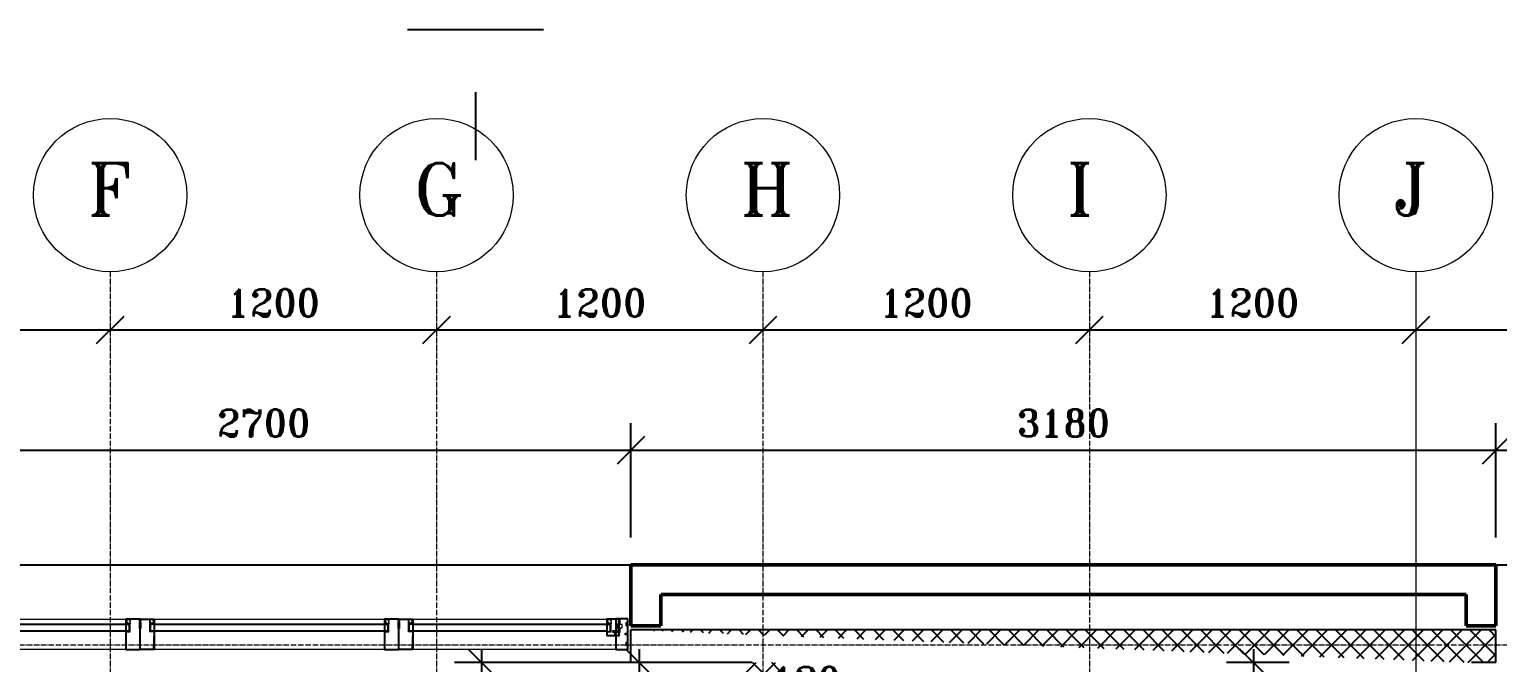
# Model space of a CAD drawing. Header units: millimetres. Extents: x -2 to 21000, y -2 to 14850.
# Drawn here: x 8860 to 14258, y 12523 to 14850 of the extents above; entities that cross this region are included whole.
import ezdxf

# ---------------------------------------------------------------- set-up
doc = ezdxf.new("R2010")
doc.units = ezdxf.units.MM
doc.linetypes.add('CENTERLINE', pattern=[27, 20, -3, 1, -3])
for name, color, linetype, lineweight in [('BETON', 1, 'Continuous', 25), ('DIM', 4, 'Continuous', 18), ('INDRET', 171, 'Continuous', 18), ('MODUL', 8, 'CENTERLINE', 18), ('VINDUERDØRE', 6, 'Continuous', 18), ('YDER', 3, 'Continuous', 50)]:
    doc.layers.add(name, color=color, linetype=linetype, lineweight=lineweight)
doc.layers.add('KONTUR', color=7, linetype='Continuous')
doc.layers.add('SIGNATUR', color=8, linetype='Continuous')
doc.styles.add('ROMANT', font='romant.shx')
doc.dimstyles.new('MOLLEN', dxfattribs={"dimscale": 50, "dimtxt": 2, "dimasz": 2, "dimexe": 2, "dimexo": 2, "dimgap": 1, "dimtad": 1, "dimtoh": 1, "dimdec": 0, "dimzin": 0, "dimdsep": 46, "dimtxsty": 'ROMANT', "dimblk": 'OBLIQUE', "dimcen": 0, "dimdle": 1, "dimadec": 0, "dimazin": 0, "dimtfac": 1, "dimtdec": 0, "dimtix": 1, "dimtofl": 0, "dimtmove": 1, "dimatfit": 3, "dimldrblk": 'KRYDS', "dimfxl": 1, "dimtolj": 1, "dimtzin": 0, "dimarcsym": 0})

# ---------------------------------------------------------------- blocks, each defined once
blk = doc.blocks.new('_Oblique')
at = {"color": 0, "linetype": 'ByBlock', "lineweight": -2}
blk.add_line((-0.5, -0.5), (0.5, 0.5), dxfattribs=at)
blk = doc.blocks.new('*D73')
at = {"layer": 'DefPoints', "color": 0, "transparency": 16777216}
for p in [(11072.1, 13303.2), (8372.1, 12882.7), (11072.1, 12882.7)]:
    blk.add_point(p, dxfattribs=at)
at = {"layer": 'DIM', "color": 0, "lineweight": -2, "transparency": 16777216}
for p, q in [((8372.1, 12982.7), (8372.1, 13403.2)), ((11072.1, 12982.7), (11072.1, 13403.2)), ((8322.1, 13303.2), (11122.1, 13303.2))]:
    blk.add_line(p, q, dxfattribs=at)
at = {"layer": 'DIM', "color": 0, "lineweight": -2, "transparency": 16777216, "xscale": 100, "yscale": 100, "zscale": 100, "rotation": 180}
blk.add_blockref('_Oblique', (8372.1, 13303.2), dxfattribs=at)
at = {"layer": 'DIM', "color": 0, "lineweight": -2, "transparency": 16777216, "xscale": 100, "yscale": 100, "zscale": 100}
blk.add_blockref('_Oblique', (11072.1, 13303.2), dxfattribs=at)
at = {"layer": 'DIM', "color": 0, "transparency": 16777216, "insert": (9722.1, 13403.2), "char_height": 100, "attachment_point": 5, "style": 'ROMANT'}
blk.add_mtext('\\A1;2700', dxfattribs=at)
blk = doc.blocks.new('KRYDS')
at = {"color": 4}
for p, q in [((0, -1.5), (0, 1.5)), ((-1.5, 0), (1.5, 0))]:
    blk.add_line(p, q, dxfattribs=at)
blk.add_circle((0, 0), 0.75, dxfattribs=at)
blk = doc.blocks.new('*D74')
at = {"layer": 'DefPoints', "color": 0, "transparency": 16777216}
for p in [(14252.3, 13303.2), (11072.1, 12882.7), (14252.3, 12882.7)]:
    blk.add_point(p, dxfattribs=at)
at = {"layer": 'DIM', "color": 0, "lineweight": -2, "transparency": 16777216}
for p, q in [((11072.1, 12982.7), (11072.1, 13403.2)), ((14252.3, 12982.7), (14252.3, 13403.2)), ((11022.1, 13303.2), (14302.3, 13303.2))]:
    blk.add_line(p, q, dxfattribs=at)
at = {"layer": 'DIM', "color": 0, "lineweight": -2, "transparency": 16777216, "xscale": 100, "yscale": 100, "zscale": 100, "rotation": 180}
blk.add_blockref('_Oblique', (11072.1, 13303.2), dxfattribs=at)
at = {"layer": 'DIM', "color": 0, "lineweight": -2, "transparency": 16777216, "xscale": 100, "yscale": 100, "zscale": 100}
blk.add_blockref('_Oblique', (14252.3, 13303.2), dxfattribs=at)
at = {"layer": 'DIM', "color": 0, "transparency": 16777216, "insert": (12662.2, 13403.2), "char_height": 100, "attachment_point": 5, "style": 'ROMANT'}
blk.add_mtext('\\A1;3180', dxfattribs=at)
blk = doc.blocks.new('*D75')
at = {"layer": 'DefPoints', "color": 0, "transparency": 16777216}
for p in [(16062.3, 13303.2), (14252.3, 12882.7), (16062.3, 12882.7)]:
    blk.add_point(p, dxfattribs=at)
at = {"layer": 'DIM', "color": 0, "lineweight": -2, "transparency": 16777216}
for p, q in [((14252.3, 12982.7), (14252.3, 13403.2)), ((16062.3, 12982.7), (16062.3, 13403.2)), ((14202.3, 13303.2), (16112.3, 13303.2))]:
    blk.add_line(p, q, dxfattribs=at)
at = {"layer": 'DIM', "color": 0, "lineweight": -2, "transparency": 16777216, "xscale": 100, "yscale": 100, "zscale": 100, "rotation": 180}
blk.add_blockref('_Oblique', (14252.3, 13303.2), dxfattribs=at)
at = {"layer": 'DIM', "color": 0, "lineweight": -2, "transparency": 16777216, "xscale": 100, "yscale": 100, "zscale": 100}
blk.add_blockref('_Oblique', (16062.3, 13303.2), dxfattribs=at)
at = {"layer": 'DIM', "color": 0, "transparency": 16777216, "insert": (15157.3, 13403.2), "char_height": 100, "attachment_point": 5, "style": 'ROMANT'}
blk.add_mtext('\\A1;1810', dxfattribs=at)
blk = doc.blocks.new('*D91')
at = {"layer": 'DefPoints', "color": 0, "transparency": 16777216}
for p in [(7957.3, 13745.2), (9157.3, 13745.2), (9157.3, 13745.2)]:
    blk.add_point(p, dxfattribs=at)
at = {"layer": 'DIM', "color": 0, "lineweight": -2, "transparency": 16777216}
blk.add_line((7907.3, 13745.2), (9207.3, 13745.2), dxfattribs=at)
at = {"layer": 'DIM', "color": 0, "lineweight": -2, "transparency": 16777216, "xscale": 100, "yscale": 100, "zscale": 100, "rotation": 180}
blk.add_blockref('_Oblique', (7957.3, 13745.2), dxfattribs=at)
at = {"layer": 'DIM', "color": 0, "lineweight": -2, "transparency": 16777216, "xscale": 100, "yscale": 100, "zscale": 100}
blk.add_blockref('_Oblique', (9157.3, 13745.2), dxfattribs=at)
at = {"layer": 'DIM', "color": 0, "transparency": 16777216, "insert": (8557.3, 13845.2), "char_height": 100, "attachment_point": 5, "style": 'ROMANT'}
blk.add_mtext('\\A1;1200', dxfattribs=at)
blk = doc.blocks.new('*D92')
at = {"layer": 'DefPoints', "color": 0, "transparency": 16777216}
for p in [(9157.3, 13745.2), (10357.3, 13745.2), (10357.3, 13745.2)]:
    blk.add_point(p, dxfattribs=at)
at = {"layer": 'DIM', "color": 0, "lineweight": -2, "transparency": 16777216}
blk.add_line((9107.3, 13745.2), (10407.3, 13745.2), dxfattribs=at)
at = {"layer": 'DIM', "color": 0, "lineweight": -2, "transparency": 16777216, "xscale": 100, "yscale": 100, "zscale": 100, "rotation": 180}
blk.add_blockref('_Oblique', (9157.3, 13745.2), dxfattribs=at)
at = {"layer": 'DIM', "color": 0, "lineweight": -2, "transparency": 16777216, "xscale": 100, "yscale": 100, "zscale": 100}
blk.add_blockref('_Oblique', (10357.3, 13745.2), dxfattribs=at)
at = {"layer": 'DIM', "color": 0, "transparency": 16777216, "insert": (9757.3, 13845.2), "char_height": 100, "attachment_point": 5, "style": 'ROMANT'}
blk.add_mtext('\\A1;1200', dxfattribs=at)
blk = doc.blocks.new('*D93')
at = {"layer": 'DefPoints', "color": 0, "transparency": 16777216}
for p in [(10357.3, 13745.2), (11557.3, 13745.2), (11557.3, 13745.2)]:
    blk.add_point(p, dxfattribs=at)
at = {"layer": 'DIM', "color": 0, "lineweight": -2, "transparency": 16777216}
blk.add_line((10307.3, 13745.2), (11607.3, 13745.2), dxfattribs=at)
at = {"layer": 'DIM', "color": 0, "lineweight": -2, "transparency": 16777216, "xscale": 100, "yscale": 100, "zscale": 100, "rotation": 180}
blk.add_blockref('_Oblique', (10357.3, 13745.2), dxfattribs=at)
at = {"layer": 'DIM', "color": 0, "lineweight": -2, "transparency": 16777216, "xscale": 100, "yscale": 100, "zscale": 100}
blk.add_blockref('_Oblique', (11557.3, 13745.2), dxfattribs=at)
at = {"layer": 'DIM', "color": 0, "transparency": 16777216, "insert": (10957.3, 13845.2), "char_height": 100, "attachment_point": 5, "style": 'ROMANT'}
blk.add_mtext('\\A1;1200', dxfattribs=at)
blk = doc.blocks.new('*D94')
at = {"layer": 'DefPoints', "color": 0, "transparency": 16777216}
for p in [(11557.3, 13745.2), (12757.3, 13745.2), (12757.3, 13745.2)]:
    blk.add_point(p, dxfattribs=at)
at = {"layer": 'DIM', "color": 0, "lineweight": -2, "transparency": 16777216}
blk.add_line((11507.3, 13745.2), (12807.3, 13745.2), dxfattribs=at)
at = {"layer": 'DIM', "color": 0, "lineweight": -2, "transparency": 16777216, "xscale": 100, "yscale": 100, "zscale": 100, "rotation": 180}
blk.add_blockref('_Oblique', (11557.3, 13745.2), dxfattribs=at)
at = {"layer": 'DIM', "color": 0, "lineweight": -2, "transparency": 16777216, "xscale": 100, "yscale": 100, "zscale": 100}
blk.add_blockref('_Oblique', (12757.3, 13745.2), dxfattribs=at)
at = {"layer": 'DIM', "color": 0, "transparency": 16777216, "insert": (12157.3, 13845.2), "char_height": 100, "attachment_point": 5, "style": 'ROMANT'}
blk.add_mtext('\\A1;1200', dxfattribs=at)
blk = doc.blocks.new('*D95')
at = {"layer": 'DefPoints', "color": 0, "transparency": 16777216}
for p in [(12757.3, 13745.2), (13957.3, 13745.2), (13957.3, 13745.2)]:
    blk.add_point(p, dxfattribs=at)
at = {"layer": 'DIM', "color": 0, "lineweight": -2, "transparency": 16777216}
blk.add_line((12707.3, 13745.2), (14007.3, 13745.2), dxfattribs=at)
at = {"layer": 'DIM', "color": 0, "lineweight": -2, "transparency": 16777216, "xscale": 100, "yscale": 100, "zscale": 100, "rotation": 180}
blk.add_blockref('_Oblique', (12757.3, 13745.2), dxfattribs=at)
at = {"layer": 'DIM', "color": 0, "lineweight": -2, "transparency": 16777216, "xscale": 100, "yscale": 100, "zscale": 100}
blk.add_blockref('_Oblique', (13957.3, 13745.2), dxfattribs=at)
at = {"layer": 'DIM', "color": 0, "transparency": 16777216, "insert": (13357.3, 13845.2), "char_height": 100, "attachment_point": 5, "style": 'ROMANT'}
blk.add_mtext('\\A1;1200', dxfattribs=at)
blk = doc.blocks.new('*D96')
at = {"layer": 'DefPoints', "color": 0, "transparency": 16777216}
for p in [(13957.3, 13745.2), (15157.3, 13745.2), (15157.3, 13745.2)]:
    blk.add_point(p, dxfattribs=at)
at = {"layer": 'DIM', "color": 0, "lineweight": -2, "transparency": 16777216}
blk.add_line((13907.3, 13745.2), (15207.3, 13745.2), dxfattribs=at)
at = {"layer": 'DIM', "color": 0, "lineweight": -2, "transparency": 16777216, "xscale": 100, "yscale": 100, "zscale": 100, "rotation": 180}
blk.add_blockref('_Oblique', (13957.3, 13745.2), dxfattribs=at)
at = {"layer": 'DIM', "color": 0, "lineweight": -2, "transparency": 16777216, "xscale": 100, "yscale": 100, "zscale": 100}
blk.add_blockref('_Oblique', (15157.3, 13745.2), dxfattribs=at)
at = {"layer": 'DIM', "color": 0, "transparency": 16777216, "insert": (14557.3, 13845.2), "char_height": 100, "attachment_point": 5, "style": 'ROMANT'}
blk.add_mtext('\\A1;1200', dxfattribs=at)
blk = doc.blocks.new('*D22')
at = {"layer": 'DefPoints', "color": 0, "transparency": 16777216}
for p in [(11497.3, 12522.7), (11617.3, 12522.7), (11497.3, 12176.2)]:
    blk.add_point(p, dxfattribs=at)
at = {"layer": 'DIM', "color": 0, "lineweight": -2, "transparency": 16777216}
for p, q in [((11497.3, 12422.7), (11497.3, 12076.2)), ((11617.3, 12422.7), (11617.3, 12076.2)), ((11667.3, 12176.2), (11447.3, 12176.2))]:
    blk.add_line(p, q, dxfattribs=at)
at = {"layer": 'DIM', "color": 0, "lineweight": -2, "transparency": 16777216, "xscale": 100, "yscale": 100, "zscale": 100, "rotation": 180}
blk.add_blockref('_Oblique', (11497.3, 12176.2), dxfattribs=at)
at = {"layer": 'DIM', "color": 0, "lineweight": -2, "transparency": 16777216, "xscale": 100, "yscale": 100, "zscale": 100}
blk.add_blockref('_Oblique', (11617.3, 12176.2), dxfattribs=at)
at = {"layer": 'DIM', "color": 0, "transparency": 16777216, "insert": (11715.2, 12457.1), "char_height": 100, "attachment_point": 5, "style": 'ROMANT'}
blk.add_mtext('\\A1;120', dxfattribs=at)
blk = doc.blocks.new('*D29')
at = {"layer": 'DefPoints', "color": 0, "transparency": 16777216}
for p in [(11497.3, 12522.7), (11102.8, 8822.5), (11497.3, 8822.5)]:
    blk.add_point(p, dxfattribs=at)
at = {"layer": 'DIM', "color": 0, "lineweight": -2, "transparency": 16777216}
for p, q in [((11102.8, 12572.7), (11102.8, 8772.5)), ((11397.3, 12522.7), (11002.8, 12522.7)), ((11397.3, 8822.5), (11002.8, 8822.5))]:
    blk.add_line(p, q, dxfattribs=at)
at = {"layer": 'DIM', "color": 0, "lineweight": -2, "transparency": 16777216, "xscale": 100, "yscale": 100, "zscale": 100}
for p, rotation in [((11102.8, 12522.7), 90), ((11102.8, 8822.5), 270)]:
    blk.add_blockref('_Oblique', p, dxfattribs=dict(at, rotation=rotation))
at = {"layer": 'DIM', "color": 0, "transparency": 16777216, "insert": (11002.8, 10672.6), "char_height": 100, "attachment_point": 5, "rotation": 90, "style": 'ROMANT'}
blk.add_mtext('\\A1;3700', dxfattribs=at)
blk = doc.blocks.new('*D53')
at = {"layer": 'DefPoints', "color": 0, "transparency": 16777216}
for p in [(11616.5, 12522.7), (10523.1, 6652.7), (11516.5, 6652.7)]:
    blk.add_point(p, dxfattribs=at)
at = {"layer": 'DIM', "color": 0, "lineweight": -2, "transparency": 16777216}
for p, q in [((10523.1, 12572.7), (10523.1, 6602.7)), ((11516.5, 12522.7), (10423.1, 12522.7)), ((11416.5, 6652.7), (10423.1, 6652.7))]:
    blk.add_line(p, q, dxfattribs=at)
at = {"layer": 'DIM', "color": 0, "lineweight": -2, "transparency": 16777216, "xscale": 100, "yscale": 100, "zscale": 100}
for p, rotation in [((10523.1, 12522.7), 90), ((10523.1, 6652.7), 270)]:
    blk.add_blockref('_Oblique', p, dxfattribs=dict(at, rotation=rotation))
at = {"layer": 'DIM', "color": 0, "transparency": 16777216, "insert": (10423.1, 9587.7), "char_height": 100, "attachment_point": 5, "rotation": 90, "style": 'ROMANT'}
blk.add_mtext('\\A1;5870', dxfattribs=at)
blk = doc.blocks.new('*D54')
at = {"layer": 'DefPoints', "color": 0, "transparency": 16777216}
for p in [(13592.3, 12522.7), (13361.1, 10173.1), (13592.3, 10173.1)]:
    blk.add_point(p, dxfattribs=at)
at = {"layer": 'DIM', "color": 0, "lineweight": -2, "transparency": 16777216}
for p, q in [((13361.1, 12572.7), (13361.1, 10123.1)), ((13492.3, 12522.7), (13261.1, 12522.7)), ((13492.3, 10173.1), (13261.1, 10173.1))]:
    blk.add_line(p, q, dxfattribs=at)
at = {"layer": 'DIM', "color": 0, "lineweight": -2, "transparency": 16777216, "xscale": 100, "yscale": 100, "zscale": 100}
for p, rotation in [((13361.1, 12522.7), 90), ((13361.1, 10173.1), 270)]:
    blk.add_blockref('_Oblique', p, dxfattribs=dict(at, rotation=rotation))
at = {"layer": 'DIM', "color": 0, "transparency": 16777216, "insert": (13261.1, 11347.9), "char_height": 100, "attachment_point": 5, "rotation": 90, "style": 'ROMANT'}
blk.add_mtext('\\A1;2350', dxfattribs=at)

msp = doc.modelspace()

# ---------------------------------------------------------------- hatches: boundary and pattern name
at = {"layer": 'SIGNATUR'}
h = msp.add_hatch(dxfattribs=at)
h.set_pattern_fill('_USER', color=256, scale=50, angle=45, style=0, double=1, pattern_type=0)
h.set_pattern_definition([(45, (0, 0), (-35.35534, 35.35534), []), (135, (0, 0), (-35.35534, -35.35534), [])])
h.paths.add_polyline_path([(13592.3, 12522.7), (13712.3, 12522.7), (14252.3, 12522.7), (14252.3, 12642.7), (11072.1, 12642.7), (11072.1, 12522.7), (11497.3, 12522.7), (11497.3, 8822.5), (11617.3, 8822.5), (11617.3, 8937.7), (11617.3, 12522.7)])
edge = h.paths.add_edge_path()
edge.add_line((14252.3, 12522.7), (14252.3, 12642.7))
edge.add_line((14252.3, 12522.7), (14252.3, 12642.7))
edge = h.paths.add_edge_path(flags=16)
edge.add_line((11072.1, 12522.7), (11072.1, 12642.7))
edge.add_line((11072.1, 12522.7), (11162.1, 12522.7))
edge.add_line((14252.3, 12522.7), (14162.3, 12522.7))

# ---------------------------------------------------------------- linework, layer by layer
at = {"color": 1}
for p, q in [((10250, 14850), (10750, 14850)), ((10500, 14619.6), (10500, 14369.6))]:
    msp.add_line(p, q, dxfattribs=at)
for p, q in [((9215.1, 12662.4), (8471.1, 12662.4)), ((8471.1, 12639.4), (9215.1, 12639.4)), ((10166.1, 12662.4), (9319.1, 12662.4)), ((9319.1, 12639.4), (10166.1, 12639.4)), ((10983, 12662.4), (10270.1, 12662.4)), ((10270.1, 12639.4), (10983, 12639.4)), ((11019.1, 12571.2), (11019.1, 12571.2)), ((11019.1, 12571.2), (11019.1, 12571.2)), ((11019.1, 12571.2), (11019.1, 12571.2))]:
    msp.add_line(p, q)
for points in [[(9267.1, 12682.7), (9215.1, 12682.7), (9215.1, 12571.2), (9267.1, 12571.2)], [(9267.1, 12682.7), (9319.1, 12682.7), (9319.1, 12571.2), (9267.1, 12571.2)], [(10218.1, 12682.7), (10166.1, 12682.7), (10166.1, 12571.2), (10218.1, 12571.2)], [(10218.1, 12682.7), (10270.1, 12682.7), (10270.1, 12571.2), (10218.1, 12571.2)], [(10983, 12622.7), (11028.1, 12622.7), (11028.1, 12682.7), (10983, 12682.7)], [(11060.1, 12684.2), (11016.1, 12684.2), (11016.1, 12571.2), (11060.1, 12571.2)]]:
    msp.add_lwpolyline(points, close=True)
at = {"layer": 'BETON'}
for p, q in [((14252.3, 12642.7), (11072.1, 12642.7)), ((11072.1, 12522.7), (11072.1, 12642.7)), ((11072.1, 12522.7), (11072.1, 12642.7)), ((14252.3, 12522.7), (14252.3, 12642.7)), ((14252.3, 12522.7), (14252.3, 12642.7)), ((14252.3, 12522.7), (14252.3, 12642.7)), ((14252.3, 12522.7), (14162.3, 12522.7))]:
    msp.add_line(p, q, dxfattribs=at)
at = {"layer": 'DIM'}
for centre in [(9157.3, 14240.7), (10357.3, 14240.7), (11557.3, 14240.7), (12757.3, 14240.7), (13957.3, 14240.7)]:
    msp.add_circle(centre, 281.8, dxfattribs=at)
at = {"layer": 'INDRET'}
msp.add_line((13957.3, 13958.9), (13957.3, 4656.1), dxfattribs=at)
at = {"layer": 'KONTUR'}
for p, q in [((8372.1, 12882.7), (11072.1, 12882.7)), ((14252.3, 12882.7), (16062.3, 12882.7))]:
    msp.add_line(p, q, dxfattribs=at)
at = {"layer": 'MODUL'}
for p, q in [((9157.3, 13958.9), (9157.3, 4656.1)), ((10357.3, 13958.9), (10357.3, 4656.1)), ((11557.3, 13958.9), (11557.3, 4656.1)), ((12757.3, 13958.9), (12757.3, 4656.1)), ((1208.3, 12587.7), (19184.9, 12587.7))]:
    msp.add_line(p, q, dxfattribs=at)
at = {"layer": 'VINDUERDØRE'}
for p, q in [((8452.1, 12682.7), (11002.1, 12682.7)), ((9227.1, 12662.4), (8459.1, 12662.4)), ((9227.1, 12639.4), (8459.1, 12639.4)), ((9215.1, 12636.4), (9215.1, 12639.4)), ((9215.1, 12636.4), (9215.1, 12639.4)), ((9217.2, 12573.6), (9215.1, 12635.2)), ((9217.2, 12573.6), (9215.1, 12635.2)), ((9216, 12636.4), (9231.1, 12636.4)), ((9216, 12636.4), (9231.1, 12636.4)), ((9225.1, 12636.4), (9225.1, 12639.4)), ((9225.1, 12636.4), (9225.1, 12639.4)), ((9227.1, 12639.4), (9227.1, 12662.4)), ((9227.1, 12639.4), (9227.1, 12662.4)), ((9231.1, 12636.4), (9231.1, 12680.1)), ((9231.1, 12636.4), (9231.1, 12680.1)), ((9234.1, 12682.7), (9267.1, 12682.7)), ((9234.1, 12682.7), (9267.1, 12682.7)), ((9264.1, 12679.7), (9264.1, 12676.7)), ((9264.1, 12679.7), (9264.1, 12676.7)), ((9264.1, 12676.7), (9267.1, 12676.4)), ((9264.1, 12676.7), (9267.1, 12676.4)), ((9267.1, 12673), (9264.1, 12672.7)), ((9267.1, 12673), (9264.1, 12672.7)), ((9264.1, 12672.7), (9264.1, 12665.7)), ((9264.1, 12672.7), (9264.1, 12665.7)), ((9270.1, 12665.7), (9264.1, 12665.7)), ((9270.1, 12665.7), (9264.1, 12665.7)), ((9264.1, 12665.7), (9270.1, 12665.7)), ((9264.1, 12665.7), (9270.1, 12665.7)), ((9264.1, 12665.7), (9264.1, 12648.4)), ((9264.1, 12665.7), (9264.1, 12648.4)), ((9264.1, 12648.4), (9267.1, 12648.4)), ((9264.1, 12648.4), (9267.1, 12648.4)), ((9300.1, 12682.7), (9267.1, 12682.7)), ((9300.1, 12682.7), (9267.1, 12682.7)), ((9270.1, 12676.7), (9267.1, 12676.4)), ((9270.1, 12676.7), (9267.1, 12676.4)), ((9267.1, 12676.4), (9267.1, 12673)), ((9267.1, 12676.4), (9267.1, 12673)), ((9267.1, 12676.4), (9267.1, 12673)), ((9267.1, 12676.4), (9267.1, 12673)), ((9267.1, 12673), (9270.1, 12672.7)), ((9267.1, 12673), (9270.1, 12672.7)), ((9267.1, 12648.4), (9267.1, 12571.2)), ((9267.1, 12648.4), (9267.1, 12641.2)), ((9267.1, 12648.4), (9267.1, 12641.2)), ((9270.1, 12648.4), (9267.1, 12648.4)), ((9267.1, 12648.4), (9267.1, 12641.2)), ((9270.1, 12648.4), (9267.1, 12648.4)), ((9270.1, 12679.7), (9270.1, 12676.7)), ((9270.1, 12679.7), (9270.1, 12676.7)), ((9270.1, 12672.7), (9270.1, 12665.7)), ((9270.1, 12672.7), (9270.1, 12665.7)), ((9270.1, 12665.7), (9270.1, 12648.4)), ((9270.1, 12665.7), (9270.1, 12648.4)), ((9303.1, 12636.4), (9303.1, 12680.1)), ((9303.1, 12636.4), (9303.1, 12680.1)), ((9318.2, 12636.4), (9303.1, 12636.4)), ((9318.2, 12636.4), (9303.1, 12636.4)), ((9307.1, 12639.4), (9307.1, 12662.4)), ((9307.1, 12639.4), (9307.1, 12662.4)), ((10182.1, 12662.4), (9307.1, 12662.4)), ((10182.1, 12639.4), (9307.1, 12639.4)), ((9309.1, 12636.4), (9309.1, 12639.4)), ((9309.1, 12636.4), (9309.1, 12639.4)), ((9317, 12573.6), (9319.1, 12635.2)), ((9317, 12573.6), (9319.1, 12635.2)), ((9319.1, 12636.4), (9319.1, 12639.4)), ((9319.1, 12636.4), (9319.1, 12639.4)), ((10166.1, 12636.4), (10166.1, 12639.4)), ((10166.1, 12636.4), (10166.1, 12639.4)), ((10168.2, 12573.6), (10166.1, 12635.2)), ((10168.2, 12573.6), (10166.1, 12635.2)), ((10167, 12636.4), (10182.1, 12636.4)), ((10167, 12636.4), (10182.1, 12636.4)), ((10176.1, 12636.4), (10176.1, 12639.4)), ((10176.1, 12636.4), (10176.1, 12639.4)), ((10178.1, 12639.4), (10178.1, 12662.4)), ((10178.1, 12639.4), (10178.1, 12662.4)), ((10182.1, 12636.4), (10182.1, 12680.1)), ((10182.1, 12636.4), (10182.1, 12680.1)), ((10185.1, 12682.7), (10218.1, 12682.7)), ((10185.1, 12682.7), (10218.1, 12682.7)), ((10215.1, 12679.7), (10215.1, 12676.7)), ((10215.1, 12679.7), (10215.1, 12676.7)), ((10215.1, 12676.7), (10218.1, 12676.4)), ((10215.1, 12676.7), (10218.1, 12676.4)), ((10218.1, 12673), (10215.1, 12672.7)), ((10218.1, 12673), (10215.1, 12672.7)), ((10215.1, 12672.7), (10215.1, 12665.7)), ((10215.1, 12672.7), (10215.1, 12665.7)), ((10221.1, 12665.7), (10215.1, 12665.7)), ((10221.1, 12665.7), (10215.1, 12665.7)), ((10215.1, 12665.7), (10221.1, 12665.7)), ((10215.1, 12665.7), (10221.1, 12665.7)), ((10215.1, 12665.7), (10215.1, 12648.4)), ((10215.1, 12665.7), (10215.1, 12648.4)), ((10215.1, 12648.4), (10218.1, 12648.4)), ((10215.1, 12648.4), (10218.1, 12648.4)), ((10251.1, 12682.7), (10218.1, 12682.7)), ((10251.1, 12682.7), (10218.1, 12682.7)), ((10221.1, 12676.7), (10218.1, 12676.4)), ((10221.1, 12676.7), (10218.1, 12676.4)), ((10218.1, 12676.4), (10218.1, 12673)), ((10218.1, 12676.4), (10218.1, 12673)), ((10218.1, 12676.4), (10218.1, 12673)), ((10218.1, 12676.4), (10218.1, 12673)), ((10218.1, 12673), (10221.1, 12672.7)), ((10218.1, 12673), (10221.1, 12672.7)), ((10218.1, 12648.4), (10218.1, 12641.2)), ((10218.1, 12648.4), (10218.1, 12641.2)), ((10218.1, 12648.4), (10218.1, 12641.2)), ((10221.1, 12648.4), (10218.1, 12648.4)), ((10218.1, 12648.4), (10218.1, 12571.2)), ((10221.1, 12648.4), (10218.1, 12648.4)), ((10221.1, 12679.7), (10221.1, 12676.7)), ((10221.1, 12679.7), (10221.1, 12676.7)), ((10221.1, 12672.7), (10221.1, 12665.7)), ((10221.1, 12672.7), (10221.1, 12665.7)), ((10221.1, 12665.7), (10221.1, 12648.4)), ((10221.1, 12665.7), (10221.1, 12648.4)), ((10254.1, 12636.4), (10254.1, 12680.1)), ((10254.1, 12636.4), (10254.1, 12680.1)), ((10995, 12662.4), (10254.1, 12662.4)), ((10983, 12639.4), (10254.1, 12639.4)), ((10269.2, 12636.4), (10254.1, 12636.4)), ((10269.2, 12636.4), (10254.1, 12636.4)), ((10258.1, 12639.4), (10258.1, 12662.4)), ((10258.1, 12639.4), (10258.1, 12662.4)), ((10260.1, 12636.4), (10260.1, 12639.4)), ((10260.1, 12636.4), (10260.1, 12639.4)), ((10268, 12573.6), (10270.1, 12635.2)), ((10268, 12573.6), (10270.1, 12635.2)), ((10270.1, 12636.4), (10270.1, 12639.4)), ((10270.1, 12636.4), (10270.1, 12639.4)), ((10983, 12636.4), (10983, 12639.4)), ((10993, 12636.4), (10993, 12639.4)), ((10995, 12639.4), (10995, 12662.4)), ((11019.1, 12571.2), (8425.1, 12571.2)), ((9250.6, 12571.2), (9220.1, 12571.2)), ((9267.1, 12571.2), (9220.1, 12571.2)), ((9267.1, 12571.2), (9314.1, 12571.2)), ((9283.6, 12571.2), (9314.1, 12571.2)), ((10218.1, 12571.2), (10171.1, 12571.2)), ((10201.6, 12571.2), (10171.1, 12571.2)), ((10218.1, 12571.2), (10265.1, 12571.2)), ((10234.6, 12571.2), (10265.1, 12571.2))]:
    msp.add_line(p, q, dxfattribs=at)
for points in [[(9226.2, 12663.5), (9226.2, 12665.5), (9223.5, 12665.5), (9223, 12666.5), (9223.5, 12666.2, 0.548619), (9223.9, 12666.4), (9223.9, 12666.5, 0.291473), (9223.7, 12666.8), (9223, 12667.1), (9223, 12667.9), (9223.5, 12667.7, 0.548619), (9223.9, 12667.9), (9223.9, 12668, 0.291473), (9223.7, 12668.2), (9222.2, 12669), (9220.5, 12668.1, 0.291473), (9220.3, 12667.9), (9220.3, 12667.8, 0.548619), (9220.7, 12667.6), (9221.4, 12667.9), (9221.4, 12667.1), (9220.5, 12666.7, 0.291473), (9220.3, 12666.4), (9220.3, 12666.3, 0.548619), (9220.7, 12666.1), (9221.4, 12666.5), (9220.9, 12665.5), (9215.1, 12665.5), (9215.3, 12666.3, 0.482267), (9215.3, 12666.4), (9215.1, 12666.4, 0.386642), (9215, 12666.3, -0.041462), (9214.6, 12664.9, -0.253532), (9212.9, 12662.7, 0.40376), (9212.9, 12662.6), (9212.9, 12662.5, 0.306179), (9213, 12662.5, 0.216676), (9216.1, 12664, -0.229394), (9216.3, 12664.2), (9217.3, 12664.2, -0.608413), (9217.6, 12663.7, -0.133895), (9216.4, 12662.7, 0.40376), (9216.4, 12662.6), (9216.4, 12662.5, 0.306179), (9216.5, 12662.5, 0.216676), (9219.6, 12664, -0.229394), (9219.8, 12664.2), (9220.1, 12664.2, -0.432652), (9220.7, 12663.5, 0.432652), (9221.7, 12662.5), (9225.2, 12662.5, 0.414214)], [(9226.2, 12663.5), (9226.2, 12665.5), (9223.5, 12665.5), (9223, 12666.5), (9223.5, 12666.2, 0.548619), (9223.9, 12666.4), (9223.9, 12666.5, 0.291473), (9223.7, 12666.8), (9223, 12667.1), (9223, 12667.9), (9223.5, 12667.7, 0.548619), (9223.9, 12667.9), (9223.9, 12668, 0.291473), (9223.7, 12668.2), (9222.2, 12669), (9220.5, 12668.1, 0.291473), (9220.3, 12667.9), (9220.3, 12667.8, 0.548619), (9220.7, 12667.6), (9221.4, 12667.9), (9221.4, 12667.1), (9220.5, 12666.7, 0.291473), (9220.3, 12666.4), (9220.3, 12666.3, 0.548619), (9220.7, 12666.1), (9221.4, 12666.5), (9220.9, 12665.5), (9215.1, 12665.5), (9215.3, 12666.3, 0.482267), (9215.3, 12666.4), (9215.1, 12666.4, 0.386642), (9215, 12666.3, -0.041462), (9214.6, 12664.9, -0.253532), (9212.9, 12662.7, 0.40376), (9212.9, 12662.6), (9212.9, 12662.5, 0.306179), (9213, 12662.5, 0.216676), (9216.1, 12664, -0.229394), (9216.3, 12664.2), (9217.3, 12664.2, -0.608413), (9217.6, 12663.7, -0.133895), (9216.4, 12662.7, 0.40376), (9216.4, 12662.6), (9216.4, 12662.5, 0.306179), (9216.5, 12662.5, 0.216676), (9219.6, 12664, -0.229394), (9219.8, 12664.2), (9220.1, 12664.2, -0.432652), (9220.7, 12663.5, 0.432652), (9221.7, 12662.5), (9225.2, 12662.5, 0.414214)], [(9231.1, 12670.5), (9231.1, 12665.5), (9223.9, 12665.5), (9223.9, 12669.7), (9220.3, 12669.7), (9220.3, 12665.5), (9215.1, 12665.5), (9219.3, 12679.3, -0.329751), (9222.2, 12681.5), (9225.1, 12681.5, -0.365977), (9228.1, 12679), (9231.1, 12679), (9231.1, 12674.5), (9229.6, 12674.5), (9229.6, 12670.5)], [(9231.1, 12670.5), (9231.1, 12665.5), (9223.9, 12665.5), (9223.9, 12669.7), (9220.3, 12669.7), (9220.3, 12665.5), (9215.1, 12665.5), (9219.3, 12679.3, -0.329751), (9222.2, 12681.5), (9225.1, 12681.5, -0.365977), (9228.1, 12679), (9231.1, 12679), (9231.1, 12674.5), (9229.6, 12674.5), (9229.6, 12670.5)], [(9303.1, 12670.5), (9303.1, 12665.5), (9310.3, 12665.5), (9310.3, 12669.7), (9313.9, 12669.7), (9313.9, 12665.5), (9319.1, 12665.5), (9314.9, 12679.3, 0.329751), (9312, 12681.5), (9309.1, 12681.5, 0.365977), (9306.1, 12679), (9303.1, 12679), (9303.1, 12674.5), (9304.6, 12674.5), (9304.6, 12670.5)], [(9303.1, 12670.5), (9303.1, 12665.5), (9310.3, 12665.5), (9310.3, 12669.7), (9313.9, 12669.7), (9313.9, 12665.5), (9319.1, 12665.5), (9314.9, 12679.3, 0.329751), (9312, 12681.5), (9309.1, 12681.5, 0.365977), (9306.1, 12679), (9303.1, 12679), (9303.1, 12674.5), (9304.6, 12674.5), (9304.6, 12670.5)], [(9308, 12663.5), (9308, 12665.5), (9310.7, 12665.5), (9311.2, 12666.5), (9310.7, 12666.2, -0.548619), (9310.3, 12666.4), (9310.3, 12666.5, -0.291473), (9310.5, 12666.8), (9311.2, 12667.1), (9311.2, 12667.9), (9310.7, 12667.7, -0.548619), (9310.3, 12667.9), (9310.3, 12668, -0.291473), (9310.5, 12668.2), (9312, 12669), (9313.7, 12668.1, -0.291473), (9313.9, 12667.9), (9313.9, 12667.8, -0.548619), (9313.5, 12667.6), (9312.8, 12667.9), (9312.8, 12667.1), (9313.7, 12666.7, -0.291473), (9313.9, 12666.4), (9313.9, 12666.3, -0.548619), (9313.5, 12666.1), (9312.8, 12666.5), (9313.3, 12665.5), (9319.1, 12665.5), (9318.8, 12666.3, -0.482267), (9318.9, 12666.4), (9319.1, 12666.4, -0.386642), (9319.2, 12666.3, 0.041462), (9319.6, 12664.9, 0.253532), (9321.3, 12662.7, -0.40376), (9321.3, 12662.6), (9321.3, 12662.5, -0.306179), (9321.2, 12662.5, -0.216676), (9318.1, 12664, 0.229394), (9317.9, 12664.2), (9316.9, 12664.2, 0.608413), (9316.6, 12663.7, 0.133895), (9317.8, 12662.7, -0.40376), (9317.8, 12662.6), (9317.8, 12662.5, -0.306179), (9317.7, 12662.5, -0.216676), (9314.6, 12664, 0.229394), (9314.4, 12664.2), (9314.1, 12664.2, 0.432652), (9313.5, 12663.5, -0.432652), (9312.5, 12662.5), (9309, 12662.5, -0.414214)], [(9308, 12663.5), (9308, 12665.5), (9310.7, 12665.5), (9311.2, 12666.5), (9310.7, 12666.2, -0.548619), (9310.3, 12666.4), (9310.3, 12666.5, -0.291473), (9310.5, 12666.8), (9311.2, 12667.1), (9311.2, 12667.9), (9310.7, 12667.7, -0.548619), (9310.3, 12667.9), (9310.3, 12668, -0.291473), (9310.5, 12668.2), (9312, 12669), (9313.7, 12668.1, -0.291473), (9313.9, 12667.9), (9313.9, 12667.8, -0.548619), (9313.5, 12667.6), (9312.8, 12667.9), (9312.8, 12667.1), (9313.7, 12666.7, -0.291473), (9313.9, 12666.4), (9313.9, 12666.3, -0.548619), (9313.5, 12666.1), (9312.8, 12666.5), (9313.3, 12665.5), (9319.1, 12665.5), (9318.8, 12666.3, -0.482267), (9318.9, 12666.4), (9319.1, 12666.4, -0.386642), (9319.2, 12666.3, 0.041462), (9319.6, 12664.9, 0.253532), (9321.3, 12662.7, -0.40376), (9321.3, 12662.6), (9321.3, 12662.5, -0.306179), (9321.2, 12662.5, -0.216676), (9318.1, 12664, 0.229394), (9317.9, 12664.2), (9316.9, 12664.2, 0.608413), (9316.6, 12663.7, 0.133895), (9317.8, 12662.7, -0.40376), (9317.8, 12662.6), (9317.8, 12662.5, -0.306179), (9317.7, 12662.5, -0.216676), (9314.6, 12664, 0.229394), (9314.4, 12664.2), (9314.1, 12664.2, 0.432652), (9313.5, 12663.5, -0.432652), (9312.5, 12662.5), (9309, 12662.5, -0.414214)], [(10177.2, 12663.5), (10177.2, 12665.5), (10174.5, 12665.5), (10174, 12666.5), (10174.5, 12666.2, 0.548619), (10174.9, 12666.4), (10174.9, 12666.5, 0.291473), (10174.7, 12666.8), (10174, 12667.1), (10174, 12667.9), (10174.5, 12667.7, 0.548619), (10174.9, 12667.9), (10174.9, 12668, 0.291473), (10174.7, 12668.2), (10173.2, 12669), (10171.5, 12668.1, 0.291473), (10171.3, 12667.9), (10171.3, 12667.8, 0.548619), (10171.7, 12667.6), (10172.4, 12667.9), (10172.4, 12667.1), (10171.5, 12666.7, 0.291473), (10171.3, 12666.4), (10171.3, 12666.3, 0.548619), (10171.7, 12666.1), (10172.4, 12666.5), (10171.9, 12665.5), (10166.1, 12665.5), (10166.4, 12666.3, 0.482267), (10166.3, 12666.4), (10166.1, 12666.4, 0.386642), (10166, 12666.3, -0.041462), (10165.6, 12664.9, -0.253532), (10163.9, 12662.7, 0.40376), (10163.9, 12662.6), (10163.9, 12662.5, 0.306179), (10164, 12662.5, 0.216676), (10167.1, 12664, -0.229394), (10167.3, 12664.2), (10168.3, 12664.2, -0.608413), (10168.6, 12663.7, -0.133895), (10167.4, 12662.7, 0.40376), (10167.4, 12662.6), (10167.4, 12662.5, 0.306179), (10167.5, 12662.5, 0.216676), (10170.6, 12664, -0.229394), (10170.8, 12664.2), (10171.1, 12664.2, -0.432652), (10171.7, 12663.5, 0.432652), (10172.7, 12662.5), (10176.2, 12662.5, 0.414214)], [(10177.2, 12663.5), (10177.2, 12665.5), (10174.5, 12665.5), (10174, 12666.5), (10174.5, 12666.2, 0.548619), (10174.9, 12666.4), (10174.9, 12666.5, 0.291473), (10174.7, 12666.8), (10174, 12667.1), (10174, 12667.9), (10174.5, 12667.7, 0.548619), (10174.9, 12667.9), (10174.9, 12668, 0.291473), (10174.7, 12668.2), (10173.2, 12669), (10171.5, 12668.1, 0.291473), (10171.3, 12667.9), (10171.3, 12667.8, 0.548619), (10171.7, 12667.6), (10172.4, 12667.9), (10172.4, 12667.1), (10171.5, 12666.7, 0.291473), (10171.3, 12666.4), (10171.3, 12666.3, 0.548619), (10171.7, 12666.1), (10172.4, 12666.5), (10171.9, 12665.5), (10166.1, 12665.5), (10166.4, 12666.3, 0.482267), (10166.3, 12666.4), (10166.1, 12666.4, 0.386642), (10166, 12666.3, -0.041462), (10165.6, 12664.9, -0.253532), (10163.9, 12662.7, 0.40376), (10163.9, 12662.6), (10163.9, 12662.5, 0.306179), (10164, 12662.5, 0.216676), (10167.1, 12664, -0.229394), (10167.3, 12664.2), (10168.3, 12664.2, -0.608413), (10168.6, 12663.7, -0.133895), (10167.4, 12662.7, 0.40376), (10167.4, 12662.6), (10167.4, 12662.5, 0.306179), (10167.5, 12662.5, 0.216676), (10170.6, 12664, -0.229394), (10170.8, 12664.2), (10171.1, 12664.2, -0.432652), (10171.7, 12663.5, 0.432652), (10172.7, 12662.5), (10176.2, 12662.5, 0.414214)], [(10182.1, 12670.5), (10182.1, 12665.5), (10174.9, 12665.5), (10174.9, 12669.7), (10171.3, 12669.7), (10171.3, 12665.5), (10166.1, 12665.5), (10170.3, 12679.3, -0.329751), (10173.2, 12681.5), (10176.1, 12681.5, -0.365977), (10179.1, 12679), (10182.1, 12679), (10182.1, 12674.5), (10180.6, 12674.5), (10180.6, 12670.5)], [(10182.1, 12670.5), (10182.1, 12665.5), (10174.9, 12665.5), (10174.9, 12669.7), (10171.3, 12669.7), (10171.3, 12665.5), (10166.1, 12665.5), (10170.3, 12679.3, -0.329751), (10173.2, 12681.5), (10176.1, 12681.5, -0.365977), (10179.1, 12679), (10182.1, 12679), (10182.1, 12674.5), (10180.6, 12674.5), (10180.6, 12670.5)], [(10254.1, 12670.5), (10254.1, 12665.5), (10261.3, 12665.5), (10261.3, 12669.7), (10264.9, 12669.7), (10264.9, 12665.5), (10270.1, 12665.5), (10265.9, 12679.3, 0.329751), (10263, 12681.5), (10260.1, 12681.5, 0.365977), (10257.1, 12679), (10254.1, 12679), (10254.1, 12674.5), (10255.6, 12674.5), (10255.6, 12670.5)], [(10254.1, 12670.5), (10254.1, 12665.5), (10261.3, 12665.5), (10261.3, 12669.7), (10264.9, 12669.7), (10264.9, 12665.5), (10270.1, 12665.5), (10265.9, 12679.3, 0.329751), (10263, 12681.5), (10260.1, 12681.5, 0.365977), (10257.1, 12679), (10254.1, 12679), (10254.1, 12674.5), (10255.6, 12674.5), (10255.6, 12670.5)], [(10259, 12663.5), (10259, 12665.5), (10261.7, 12665.5), (10262.2, 12666.5), (10261.7, 12666.2, -0.548619), (10261.3, 12666.4), (10261.3, 12666.5, -0.291473), (10261.5, 12666.8), (10262.2, 12667.1), (10262.2, 12667.9), (10261.7, 12667.7, -0.548619), (10261.3, 12667.9), (10261.3, 12668, -0.291473), (10261.5, 12668.2), (10263, 12669), (10264.7, 12668.1, -0.291473), (10264.9, 12667.9), (10264.9, 12667.8, -0.548619), (10264.5, 12667.6), (10263.8, 12667.9), (10263.8, 12667.1), (10264.7, 12666.7, -0.291473), (10264.9, 12666.4), (10264.9, 12666.3, -0.548619), (10264.5, 12666.1), (10263.8, 12666.5), (10264.3, 12665.5), (10270.1, 12665.5), (10269.9, 12666.3, -0.482267), (10269.9, 12666.4), (10270.1, 12666.4, -0.386642), (10270.2, 12666.3, 0.041462), (10270.6, 12664.9, 0.253532), (10272.3, 12662.7, -0.40376), (10272.3, 12662.6), (10272.3, 12662.5, -0.306179), (10272.2, 12662.5, -0.216676), (10269.1, 12664, 0.229394), (10268.9, 12664.2), (10267.9, 12664.2, 0.608413), (10267.6, 12663.7, 0.133895), (10268.8, 12662.7, -0.40376), (10268.8, 12662.6), (10268.8, 12662.5, -0.306179), (10268.7, 12662.5, -0.216676), (10265.6, 12664, 0.229394), (10265.4, 12664.2), (10265.1, 12664.2, 0.432652), (10264.5, 12663.5, -0.432652), (10263.5, 12662.5), (10260, 12662.5, -0.414214)], [(10259, 12663.5), (10259, 12665.5), (10261.7, 12665.5), (10262.2, 12666.5), (10261.7, 12666.2, -0.548619), (10261.3, 12666.4), (10261.3, 12666.5, -0.291473), (10261.5, 12666.8), (10262.2, 12667.1), (10262.2, 12667.9), (10261.7, 12667.7, -0.548619), (10261.3, 12667.9), (10261.3, 12668, -0.291473), (10261.5, 12668.2), (10263, 12669), (10264.7, 12668.1, -0.291473), (10264.9, 12667.9), (10264.9, 12667.8, -0.548619), (10264.5, 12667.6), (10263.8, 12667.9), (10263.8, 12667.1), (10264.7, 12666.7, -0.291473), (10264.9, 12666.4), (10264.9, 12666.3, -0.548619), (10264.5, 12666.1), (10263.8, 12666.5), (10264.3, 12665.5), (10270.1, 12665.5), (10269.9, 12666.3, -0.482267), (10269.9, 12666.4), (10270.1, 12666.4, -0.386642), (10270.2, 12666.3, 0.041462), (10270.6, 12664.9, 0.253532), (10272.3, 12662.7, -0.40376), (10272.3, 12662.6), (10272.3, 12662.5, -0.306179), (10272.2, 12662.5, -0.216676), (10269.1, 12664, 0.229394), (10268.9, 12664.2), (10267.9, 12664.2, 0.608413), (10267.6, 12663.7, 0.133895), (10268.8, 12662.7, -0.40376), (10268.8, 12662.6), (10268.8, 12662.5, -0.306179), (10268.7, 12662.5, -0.216676), (10265.6, 12664, 0.229394), (10265.4, 12664.2), (10265.1, 12664.2, 0.432652), (10264.5, 12663.5, -0.432652), (10263.5, 12662.5), (10260, 12662.5, -0.414214)], [(10994.2, 12663.5), (10994.2, 12665.5), (10991.5, 12665.5), (10991, 12666.5), (10991.5, 12666.2, 0.548619), (10991.8, 12666.4), (10991.8, 12666.5, 0.291473), (10991.7, 12666.8), (10991, 12667.1), (10991, 12667.9), (10991.5, 12667.7, 0.548619), (10991.8, 12667.9), (10991.8, 12668, 0.291473), (10991.7, 12668.2), (10990.2, 12669), (10988.5, 12668.1, 0.291473), (10988.3, 12667.9), (10988.3, 12667.8, 0.548619), (10988.6, 12667.6), (10989.4, 12667.9), (10989.4, 12667.1), (10988.5, 12666.7, 0.291473), (10988.3, 12666.4), (10988.3, 12666.3, 0.548619), (10988.6, 12666.1), (10989.4, 12666.5), (10988.9, 12665.5), (10983.1, 12665.5), (10983.3, 12666.3, 0.482267), (10983.2, 12666.4), (10983.1, 12666.4, 0.386642), (10982.9, 12666.3, -0.041462), (10982.6, 12664.9, -0.253532), (10980.9, 12662.7, 0.40376), (10980.9, 12662.6), (10980.9, 12662.5, 0.306179), (10981, 12662.5, 0.216676), (10984.1, 12664, -0.229394), (10984.3, 12664.2), (10985.3, 12664.2, -0.608413), (10985.6, 12663.7, -0.133895), (10984.4, 12662.7, 0.40376), (10984.4, 12662.6), (10984.4, 12662.5, 0.306179), (10984.5, 12662.5, 0.216676), (10987.6, 12664, -0.229394), (10987.8, 12664.2), (10988.1, 12664.2, -0.432652), (10988.7, 12663.5, 0.432652), (10989.7, 12662.5), (10993.2, 12662.5, 0.414214)], [(11028.1, 12676.7), (11025.1, 12676.4), (11025.1, 12673), (11028.1, 12672.7), (11028.1, 12665.7), (11022.1, 12665.7), (11022.1, 12648.4), (11025.1, 12648.4), (11025.1, 12641.2, -0.414214), (11023.1, 12639.2), (11004.1, 12639.2), (11004.1, 12634.2), (11011.6, 12634.2), (11011.6, 12625.7, -0.414214), (11008.6, 12622.7), (10988.1, 12622.7, -0.354119), (10985.2, 12625.1), (10983, 12635.2, -0.476976), (10984, 12636.4), (10999.1, 12636.4), (10999.1, 12680.1, -0.378866), (11002.1, 12682.7), (11025.1, 12682.7, -0.414214), (11028.1, 12679.7)], [(10999.1, 12670.5), (10999.1, 12665.5), (10991.9, 12665.5), (10991.9, 12669.7), (10988.3, 12669.7), (10988.3, 12665.5), (10983.1, 12665.5), (10987.3, 12679.3, -0.329751), (10990.2, 12681.5), (10993.1, 12681.5, -0.365977), (10996, 12679), (10999.1, 12679), (10999.1, 12674.5), (10997.6, 12674.5), (10997.6, 12670.5)], [(11035.1, 12684.2), (11057.1, 12684.2, -0.414214), (11060.1, 12681.2), (11060.1, 12678.5), (11057.6, 12669.2), (11053.1, 12669.2), (11053.1, 12659.2), (11060.1, 12659.2), (11060.1, 12629.2), (11050.1, 12629.2), (11050.1, 12626.2), (11060.1, 12626.2), (11060.1, 12596.2), (11053.1, 12596.2), (11053.1, 12586.2), (11057.6, 12586.2), (11060.1, 12576.9), (11060.1, 12574.2, -0.414214), (11057.1, 12571.2), (11019.1, 12571.2, -0.414214), (11016.1, 12574.2), (11016.1, 12632.7, -0.414214), (11017.6, 12634.2), (11032.1, 12634.2), (11032.1, 12650.8), (11039.1, 12650.8), (11039.1, 12663.2), (11032.1, 12663.2), (11032.1, 12681.6, -0.378866)]]:
    msp.add_lwpolyline(points, format="xyb", close=True, dxfattribs=at)
at = {"layer": 'VINDUERDØRE', "const_width": 0.5}
for points in [[(9215.1, 12643.7), (9222.3, 12643.7), (9224.6, 12645.9), (9224.6, 12655.9), (9222.3, 12658.2), (9215.1, 12658.2)], [(9215.1, 12643.7), (9222.3, 12643.7), (9224.6, 12645.9), (9224.6, 12655.9), (9222.3, 12658.2), (9215.1, 12658.2)], [(9319.1, 12643.7), (9311.9, 12643.7), (9309.6, 12645.9), (9309.6, 12655.9), (9311.9, 12658.2), (9319.1, 12658.2)], [(9319.1, 12643.7), (9311.9, 12643.7), (9309.6, 12645.9), (9309.6, 12655.9), (9311.9, 12658.2), (9319.1, 12658.2)], [(10166.1, 12643.7), (10173.3, 12643.7), (10175.6, 12645.9), (10175.6, 12655.9), (10173.3, 12658.2), (10166.1, 12658.2)], [(10166.1, 12643.7), (10173.3, 12643.7), (10175.6, 12645.9), (10175.6, 12655.9), (10173.3, 12658.2), (10166.1, 12658.2)], [(10270.1, 12643.7), (10262.9, 12643.7), (10260.6, 12645.9), (10260.6, 12655.9), (10262.9, 12658.2), (10270.1, 12658.2)], [(10270.1, 12643.7), (10262.9, 12643.7), (10260.6, 12645.9), (10260.6, 12655.9), (10262.9, 12658.2), (10270.1, 12658.2)], [(10983, 12643.7), (10990.3, 12643.7), (10992.5, 12645.9), (10992.5, 12655.9), (10990.3, 12658.2), (10983, 12658.2)]]:
    msp.add_lwpolyline(points, close=True, dxfattribs=at)
at = {"layer": 'VINDUERDØRE'}
msp.add_lwpolyline([(11010.2, 12634.3, 0.414214), (11010.3, 12634.7), (11008.3, 12637.3, -0.628146), (11008.6, 12637.8), (11010.7, 12637.8, -0.421557), (11011.7, 12636.8), (11011.6, 12632.9, 0.414214), (11011.7, 12632.8), (11011.8, 12632.8, 0.414214), (11012.6, 12633.6), (11012.7, 12636.8, -0.406908), (11013.7, 12637.8), (11020.4, 12637.8, -0.414214), (11021.4, 12636.8), (11021.4, 12636.6, -0.322799), (11020.7, 12635.6, -0.044021), (11016.9, 12635.1, 0.352922), (11016.5, 12634.4, 0.386143), (11016.8, 12634.2, 0.055824), (11021.8, 12635, 0.342429), (11022.6, 12636), (11022.6, 12639.2), (11005.8, 12639.2, 0.414214), (11005.1, 12638.4), (11005.1, 12637.9, 0.116544), (11005.1, 12637.8), (11007.7, 12634.3, 0.414214), (11008.1, 12634.3, 0.414223), (11008.2, 12634.7), (11006.2, 12637.3, -0.628146), (11006.5, 12637.8), (11007.2, 12637.8), (11009.8, 12634.3, 0.414214), (11010.2, 12634.3)], format="xyb", dxfattribs=at)
for centre, radius, start, end in [((9216, 12635.4), 1, 90, 192), ((9216, 12635.4), 1, 90, 192), ((9234.1, 12679.7), 3, 90, 173), ((9234.1, 12679.7), 3, 90, 173), ((9267.1, 12679.7), 3, 90, 180), ((9267.1, 12679.7), 3, 90, 180), ((9267.1, 12679.7), 3, 0, 90), ((9267.1, 12679.7), 3, 0, 90), ((9300.1, 12679.7), 3, 7, 90), ((9300.1, 12679.7), 3, 7, 90), ((9318.2, 12635.4), 1, 348, 90), ((9318.2, 12635.4), 1, 348, 90), ((10167, 12635.4), 1, 90, 192), ((10167, 12635.4), 1, 90, 192), ((10185.1, 12679.7), 3, 90, 173), ((10185.1, 12679.7), 3, 90, 173), ((10218.1, 12679.7), 3, 90, 180), ((10218.1, 12679.7), 3, 90, 180), ((10218.1, 12679.7), 3, 0, 90), ((10218.1, 12679.7), 3, 0, 90), ((10251.1, 12679.7), 3, 7, 90), ((10251.1, 12679.7), 3, 7, 90), ((10269.2, 12635.4), 1, 348, 90), ((10269.2, 12635.4), 1, 348, 90), ((9220.1, 12574.2), 3, 192, 270), ((9220.1, 12574.2), 3, 192, 270), ((9314.1, 12574.2), 3, 270, 348), ((9314.1, 12574.2), 3, 270, 348), ((10171.1, 12574.2), 3, 192, 270), ((10171.1, 12574.2), 3, 192, 270), ((10265.1, 12574.2), 3, 270, 348), ((10265.1, 12574.2), 3, 270, 348)]:
    msp.add_arc(centre, radius, start, end, dxfattribs=at)
for points in [[(9225.1, 12636.4), (9225.1, 12639.4), (9215.1, 12636.4), (9215.1, 12639.4)], [(9225.1, 12636.4), (9225.1, 12639.4), (9215.1, 12636.4), (9215.1, 12639.4)], [(9309.1, 12636.4), (9309.1, 12639.4), (9319.1, 12636.4), (9319.1, 12639.4)], [(9309.1, 12636.4), (9309.1, 12639.4), (9319.1, 12636.4), (9319.1, 12639.4)], [(10176.1, 12636.4), (10176.1, 12639.4), (10166.1, 12636.4), (10166.1, 12639.4)], [(10176.1, 12636.4), (10176.1, 12639.4), (10166.1, 12636.4), (10166.1, 12639.4)], [(10260.1, 12636.4), (10260.1, 12639.4), (10270.1, 12636.4), (10270.1, 12639.4)], [(10260.1, 12636.4), (10260.1, 12639.4), (10270.1, 12636.4), (10270.1, 12639.4)], [(10993, 12636.4), (10993, 12639.4), (10983, 12636.4), (10983, 12639.4)]]:
    msp.add_solid(points, dxfattribs=at)
at = {"layer": 'YDER'}
for p, q in [((11072.1, 12657.7), (11072.1, 12882.7)), ((11072.1, 12657.7), (11072.1, 12882.7)), ((11072.1, 12657.7), (11072.1, 12882.7)), ((11072.1, 12882.7), (11072.1, 12657.7)), ((11072.1, 12657.7), (11072.1, 12882.7)), ((11072.1, 12882.7), (14252.3, 12882.7)), ((14252.3, 12657.7), (14252.3, 12882.7)), ((14252.3, 12882.7), (14252.3, 12657.7)), ((14252.3, 12657.7), (14252.3, 12882.7)), ((14252.3, 12657.7), (14252.3, 12882.7)), ((14252.3, 12657.7), (14252.3, 12882.7)), ((14252.3, 12882.7), (14252.3, 12657.7)), ((14252.3, 12657.7), (14252.3, 12882.7)), ((11182.1, 12657.7), (11182.1, 12772.7)), ((11182.1, 12772.7), (14142.3, 12772.7)), ((14142.3, 12772.7), (14142.3, 12657.7)), ((14142.3, 12657.7), (14142.3, 12772.7)), ((11072.1, 12657.7), (11182.1, 12657.7)), ((14142.3, 12657.7), (14252.3, 12657.7)), ((14252.3, 12657.7), (14142.3, 12657.7))]:
    msp.add_line(p, q, dxfattribs=at)

# ---------------------------------------------------------------- texts
at = {"layer": 'DIM', "style": 'ROMANT'}
for s, p in [('F', (9072.9, 14165.7)), ('G', (10272.9, 14165.7)), ('H', (11472.9, 14165.7)), ('I', (12672.9, 14165.7)), ('J', (13872.9, 14165.7))]:
    msp.add_text(s, height=192.5, dxfattribs=at).set_placement(p)

# ---------------------------------------------------------------- dimensions: what is measured, and where the dimension line sits
at = {"layer": 'DIM'}
for base, p1, p2, picture, middle in [((9157.3, 13745.2), (7957.3, 13745.2), (9157.3, 13745.2), '*D91', (8557.3, 13845.2)), ((10357.3, 13745.2), (9157.3, 13745.2), (10357.3, 13745.2), '*D92', (9757.3, 13845.2)), ((11557.3, 13745.2), (10357.3, 13745.2), (11557.3, 13745.2), '*D93', (10957.3, 13845.2)), ((12757.3, 13745.2), (11557.3, 13745.2), (12757.3, 13745.2), '*D94', (12157.3, 13845.2)), ((13957.3, 13745.2), (12757.3, 13745.2), (13957.3, 13745.2), '*D95', (13357.3, 13845.2)), ((15157.3, 13745.2), (13957.3, 13745.2), (15157.3, 13745.2), '*D96', (14557.3, 13845.2)), ((11072.1, 13303.2), (8372.1, 12882.7), (11072.1, 12882.7), '*D73', (9722.1, 13403.2)), ((14252.3, 13303.2), (11072.1, 12882.7), (14252.3, 12882.7), '*D74', (12662.2, 13403.2)), ((16062.3, 13303.2), (14252.3, 12882.7), (16062.3, 12882.7), '*D75', (15157.3, 13403.2))]:
    dim = msp.add_linear_dim(base=base, p1=p1, p2=p2, dimstyle='MOLLEN', dxfattribs=at)
    dim.commit()
    dim.dimension.update_dxf_attribs({"geometry": picture, "text_midpoint": middle})
for base, p1, p2, picture, middle in [((10523.1, 6652.7), (11616.5, 12522.7), (11516.5, 6652.7), '*D53', (10423.1, 9587.7)), ((11102.8, 8822.5), (11497.3, 12522.7), (11497.3, 8822.5), '*D29', (11002.8, 10672.6)), ((13361.1, 10173.1), (13592.3, 12522.7), (13592.3, 10173.1), '*D54', (13261.1, 11347.9))]:
    dim = msp.add_linear_dim(base=base, p1=p1, p2=p2, angle=90, dimstyle='MOLLEN', dxfattribs=at)
    dim.commit()
    dim.dimension.update_dxf_attribs({"geometry": picture, "text_midpoint": middle})
dim = msp.add_linear_dim(base=(11497.3, 12176.2), p1=(11617.3, 12522.7), p2=(11497.3, 12522.7), dimstyle='MOLLEN', dxfattribs=at)
dim.commit()
dim.dimension.update_dxf_attribs({"geometry": '*D22', "text_midpoint": (11715.2, 12357.1), "dimtype": 160})

doc.saveas('drawing.dxf')
